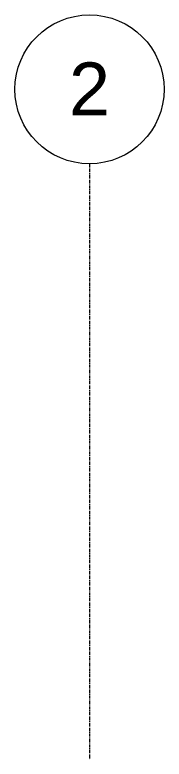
# Model space of a CAD drawing. Header units: inches. Extents: x -24 to 3083, y 122 to 13691.
# Drawn here: x 908.1 to 932.1, y 13571 to 13691 of the extents above; entities that cross this region are included whole.
import ezdxf

# ---------------------------------------------------------------- set-up
doc = ezdxf.new("R2010")
doc.units = ezdxf.units.IN
doc.header["$MEASUREMENT"] = 0
doc.linetypes.add('X2$0$Grid Line 1_2_', pattern=[0.8749999999999999, 0.4999999999999999, -0.125, 0.125, -0.125])
doc.layers.add('X2$0$S-GRID', color=1, linetype='Continuous', lineweight=9)
doc.layers.add('X2$0$S-GRID-IDEN', color=1, linetype='Continuous', lineweight=9)
doc.styles.add('X2$0$Swis721 Lt BT', font='swissl.ttf', dxfattribs={"height": 8.51463790446841})

# ---------------------------------------------------------------- blocks, each defined once
blk = doc.blocks.new('X2$0$Grid - Grid Head - Circle-50561-FIRST FLOOR')
at = {"layer": 'X2$0$S-GRID-IDEN'}
blk.add_circle((0, 0), 0.1250000000000001, dxfattribs=at)
blk = doc.blocks.new('X2')
at = {"layer": 'X2$0$S-GRID', "linetype": 'X2$0$Grid Line 1_2_'}
blk.add_line((25861.72660431329, 13666.96192741118), (25861.72660431329, 13570.96192741118), dxfattribs=at)
at = {"layer": 'X2$0$S-GRID-IDEN', "xscale": 95.99999999999994, "yscale": 95.99999999999994, "zscale": 95.99999999999994, "rotation": 180}
blk.add_blockref('X2$0$Grid - Grid Head - Circle-50561-FIRST FLOOR', (25861.72660431328, 13678.96192741117), dxfattribs=at)
at = {"layer": 'X2$0$S-GRID-IDEN', "insert": (25861.73121796432, 13683.28834462013), "char_height": 8.514637904468403, "width": 7.559999999999991, "attachment_point": 2, "line_spacing_factor": 1.006669768884753, "style": 'X2$0$Swis721 Lt BT', "bg_fill": 3, "box_fill_scale": 1.25, "bg_fill_color": 0, "bg_fill_transparency": 0}
blk.add_mtext('2', dxfattribs=at)

msp = doc.modelspace()

# ---------------------------------------------------------------- block references
at = {"color": 253, "lineweight": 5}
msp.add_blockref('X2', (-24941.60159030255, 0), dxfattribs=at)

doc.saveas('drawing.dxf')
